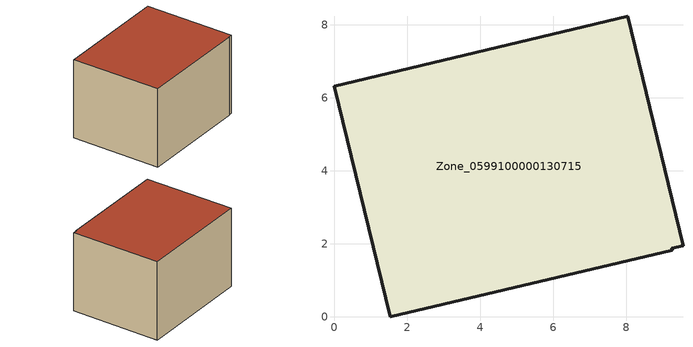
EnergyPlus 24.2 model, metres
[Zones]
Zone_0599100000130715
 floor ground (C_G): 9.55,1.95 9.24,1.88 9.25,1.83 1.52,0 0,6.31 8.03,8.23 z0
 wall outside (C_F): 9.55,1.95 8.03,8.23 0,6.31 1.52,0 9.25,1.83 9.24,1.88 9.55,1.95 z0:5.73
 roof outside (C_R): 9.24,1.88 9.55,1.95 8.03,8.23 0,6.31 1.52,0 9.25,1.83 z5.73
[BUILDING]
Pand.0599100000130715: North Axis=0; Terrain=City; Loads Convergence Tolerance Value=0.04; Temperature Convergence Tolerance Value=0.4; Solar Distribution=FullExterior; Maximum Number of Warmup Days=25; Minimum Number of Warmup Days=1
[Site:Location]
Rotterdam.The.Hague.AP_ZH_NLD Design_Conditions: Latitude=51.96; Longitude=4.45; Time Zone=1; Elevation=-4.5
[SITE:GROUNDTEMPERATURE:BUILDINGSURFACE]
18, 18, 18, 18, 18, 18, 18, 18, 18, 18, 18, 18
[MATERIAL] Thermal Absorptance=0.9; Solar Absorptance=0.7; Visible Absorptance=0.7
Name | Roughness | Thickness | Conductivity | Density | Specific Heat
G.TC.1965-1974 | MediumSmooth | 0.15 | 0.882353 | 540 | 1210
F.TC.1965-1974 | Rough | 0.3 | 0.697674 | 1920 | 840
R.TC.1965-1974 | MediumRough | 0.2 | 0.232558 | 1500 | 1000
[CONSTRUCTION]
C_G: G.TC.1965-1974
C_F: F.TC.1965-1974
C_R: R.TC.1965-1974
[ZONE]
Zone_0599100000130715: Type=1; Multiplier=1; Ceiling Height=Autocalculate; Volume=Autocalculate; Floor Area=autocalculate; Part of Total Floor Area=Yes
[ZONEINFILTRATION:DESIGNFLOWRATE]
Infil_Zone_0599100000130715: Zone or ZoneList or Space or SpaceList=Zone_0599100000130715; Schedule=AlwaysOn; Design Flow Rate Calculation Method=Flow/Area; Flow Rate per Floor Area=0.003; Constant Term Coefficient=1; Temperature Term Coefficient=0; Velocity Term Coefficient=0; Velocity Squared Term Coefficient=0
[HVACTEMPLATE:ZONE:IDEALLOADSAIRSYSTEM]
Zone_0599100000130715: Maximum Heating Supply Air Temperature=50; Minimum Cooling Supply Air Temperature=13; Maximum Heating Supply Air Humidity Ratio=0.0156; Minimum Cooling Supply Air Humidity Ratio=0.0077; Heating Limit=NoLimit; Cooling Limit=NoLimit; Dehumidification Control Type=ConstantSensibleHeatRatio; Cooling Sensible Heat Ratio=0.7; Dehumidification Setpoint=60; Humidification Control Type=None; Humidification Setpoint=30; Outdoor Air Method=None; Outdoor Air Flow Rate per Person=0.00944; Outdoor Air Flow Rate per Zone Floor Area=0; Outdoor Air Flow Rate per Zone=0; Demand Controlled Ventilation Type=None; Outdoor Air Economizer Type=NoEconomizer; Heat Recovery Type=None; Sensible Heat Recovery Effectiveness=0.7; Latent Heat Recovery Effectiveness=0.65
[ZONECONTROL:THERMOSTAT]
ThermostatControl_Zone_0599100000130715: Zone or ZoneList=Zone_0599100000130715; Control Type Schedule=DualSetpointControlType; Control 1=Thermostat_Zone_0599100000130715; Temperature Difference Between Cutout And Setpoint=0
[THERMOSTATSETPOINT:DUALSETPOINT]
Thermostat_Zone_0599100000130715: Heating Setpoint Temperature Schedule=HeatingSetpoint_Zone_0599100000130715; Cooling Setpoint Temperature Schedule=CoolingSetpoint_Zone_0599100000130715
[SCHEDULE:COMPACT]
HeatingSetpoint_Zone_0599100000130715: Through: 12/31, For: AllDays, Until: 24:00, 21
CoolingSetpoint_Zone_0599100000130715: Through: 12/31, For: AllDays, Until: 24:00, 24
DualSetpointControlType: Through: 12/31, For: AllDays, Until: 24:00, 4
AlwaysOn: Through: 12/31, For: AllDays, Until: 24:00, 1
